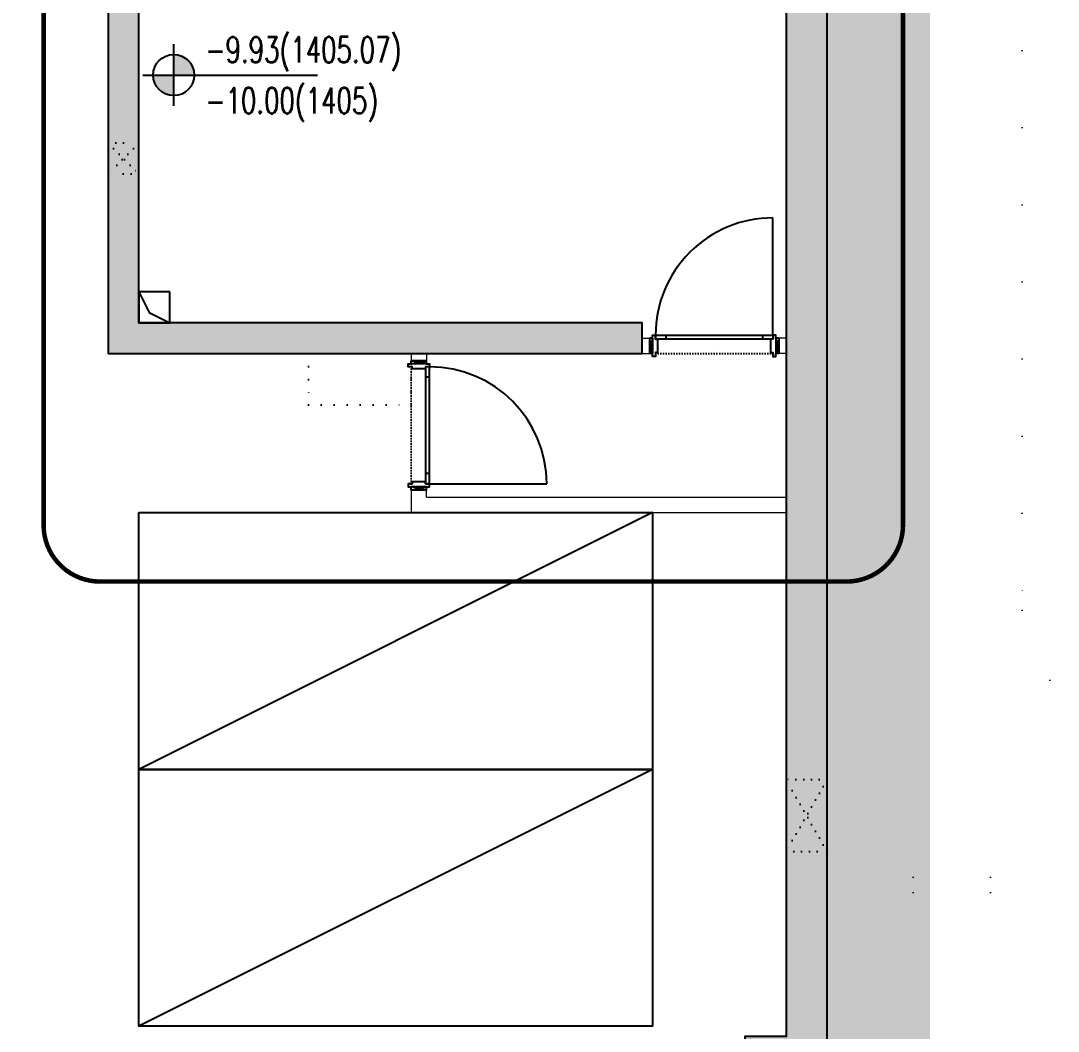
# Model space of a CAD drawing. Extents: x -5598 to 26293, y -3808 to 13850.
# Drawn here: x 19835 to 20845, y 4345 to 5329 of the extents above; entities that cross this region are included whole.
import ezdxf

# ---------------------------------------------------------------- set-up
doc = ezdxf.new("R2010")
doc.units = 0
doc.header["$LTSCALE"] = 100
doc.header["$MEASUREMENT"] = 0
doc.linetypes.add('DOT', pattern=[0.25, 0, -0.25])
doc.linetypes.add('HIDDEN', pattern=[0.375, 0.25, -0.125])
for name, color, linetype in [('GOR', 7, 'Continuous'), ('IZ', 7, 'Continuous'), ('KA-PEN-5 @ 1', 5, 'Continuous'), ('KOLON', 7, 'Continuous'), ('KOR KASA', 1, 'Continuous'), ('KOT', 7, 'Continuous'), ('OLCU DIS', 7, 'Continuous'), ('SOLID', 7, 'Continuous'), ('TARAMA', 7, 'Continuous'), ('TEFRIS', 7, 'Continuous')]:
    doc.layers.add(name, color=color, linetype=linetype)
for name, color, linetype, lineweight in [('Y-DETAIL NUMBER', 140, 'Continuous', 18), ('Y-DUVAR GAZBETON', 161, 'Continuous', 20), ('YOLLAR', 7, 'Continuous', 15)]:
    doc.layers.add(name, color=color, linetype=linetype, lineweight=lineweight)
doc.styles.add('OLC-50', font='romans.shx', dxfattribs={"width": 0.5, "height": 0.15})
doc.styles.add('olcu', font='romans.shx', dxfattribs={"width": 0.5})
doc.dimstyles.new('1-200', dxfattribs={"dimtxt": 40, "dimasz": 2, "dimexe": 0, "dimexo": 0, "dimgap": 10, "dimtad": 1, "dimdec": 4, "dimrnd": 0.1, "dimzin": 9, "dimdsep": 46, "dimtxsty": 'olcu', "dimblk1": 'SOL', "dimblk2": 'SAG', "dimsah": 1, "dimcen": 0, "dimse1": 1, "dimse2": 1, "dimclre": 13, "dimadec": 0, "dimazin": 0, "dimtfac": 1, "dimtdec": 4, "dimtix": 1, "dimtmove": 2, "dimatfit": 2, "dimldrblk": 'SOL', "dimfxl": 0, "dimtolj": 1, "dimarcsym": 0})

# ---------------------------------------------------------------- blocks, each defined once
blk = doc.blocks.new('OTOPARK')
at = {"color": 0}
blk.add_line((0, 0), (250, -500), dxfattribs=at)
blk.add_lwpolyline([(0, -500), (0, 0), (250, 0), (250, -500)], close=True, dxfattribs=at)
blk = doc.blocks.new('*U550')
at = {"color": 16, "linetype": 'ByBlock', "ltscale": 3}
blk.add_line((14930, -6794.6), (14930, -7565), dxfattribs=at)
at = {"color": 0, "linetype": 'ByBlock', "ltscale": 3}
for p, q in [((15650, -7825), (14730, -7825)), ((15650, -7840), (14730, -7840))]:
    blk.add_line(p, q, dxfattribs=at)
at = {"color": 16, "linetype": 'ByBlock', "ltscale": 3}
blk.add_arc((15030, -7565), 100, 180, 270, dxfattribs=at)
blk = doc.blocks.new('KOT-PL(TEMIZ&KABA)')
at = {"layer": 'KOT', "linetype": 'Continuous', "lineweight": -3}
h = blk.add_hatch(color=7, dxfattribs=at)
h.paths.add_polyline_path([(0, 0), (0.2, 0, 0.414214), (0, 0.2)])
h.paths.add_polyline_path([(0, 0), (-0.2, 0, 0.414214), (0, -0.2)])
at = {"layer": 'KOT', "color": 7, "lineweight": -3}
for p, q in [((0, -0.3), (0, 0.3)), ((-0.3, 0), (1.4, 0))]:
    blk.add_line(p, q, dxfattribs=at)
at = {"layer": 'KOT', "color": 7, "linetype": 'Continuous', "lineweight": -3}
blk.add_circle((0, 0), 0.2, dxfattribs=at)
at = {"layer": 'KOT', "color": 7, "linetype": 'Continuous', "lineweight": -3, "style": 'olcu', "width": 0.7}
for tag, p in [('KOTTEMIZ', (0.31, 0.122)), ('KOTKABA', (0.31, -0.373))]:
    blk.add_attdef(tag, p, '', height=0.25, dxfattribs=at)
blk = doc.blocks.new('*U527')
at = {"color": 0, "lineweight": -2}
for p, q in [((-3, 18), (-3, 132)), ((-107, 18), (-107, 14)), ((-13.1, 18), (-13.1, 14)), ((-60, 7.5), (-60, 7.5))]:
    blk.add_line(p, q, dxfattribs=at)
at = {"color": 0, "linetype": 'DOT', "ltscale": 0.1}
blk.add_line((-120, 0), (0, 0), dxfattribs=at)
at = {"color": 0, "lineweight": -2}
for points in [[(-120, 15), (-120, 18), (-117, 18), (-117, 14), (-115, 14), (-115, 1), (-117, 1), (-117, -3), (-120, -3), (-120, 0)], [(0, 15), (0, 18), (-3, 18), (-3, 14), (-5, 14), (-5, 1), (-3, 1), (-3, -3), (0, -3), (0, 0)]]:
    blk.add_lwpolyline(points, dxfattribs=at)
blk.add_lwpolyline([(-117, 18), (-117, 14), (-3, 14), (-3, 18)], close=True, dxfattribs=at)
blk.add_arc((-3, 18), 114, 90, 180, dxfattribs=at)
at = {"style": 'OLC-50', "width": 0.5, "flags": 1}
for tag, p in [('K-NO', (-182.8, -83.8)), ('K-KANRENK', (-2.3, -88.8)), ('K-BLOK', (-183.4, -120.6)), ('K-KASRENK', (-1.2, -126.7)), ('K-KAT', (-184.3, -156)), ('K-TAMACILMA', (-2.8, -165.7)), ('K-MAHALKOD', (-183.3, -194)), ('K-FOTOSEL', (-1.8, -201.7)), ('K-MAHALAD', (-184.8, -233)), ('K-HERMETIK', (0.1, -236.3)), ('K-ACILISYON', (-183.8, -268.9)), ('K-HIDROLIK', (-2.2, -270.2)), ('K-YANGIN', (-181.9, -303.5)), ('K-KART', (-0.4, -303.8)), ('K-KANATTIP', (-184.2, -337.4)), ('K-BAND', (-1.8, -345.7)), ('K-KANATMALZ', (-182.4, -371.1)), ('K-MENFEZ', (0.1, -380.3)), ('K-KASAMALZ', (-181.4, -410.1)), ('K-PBAR', (-2.2, -414.1)), ('K-KASATIP', (-182, -446.8)), ('K-ELEKTRIKLI', (-0.4, -447.8)), ('K-DUVAR', (-182, -485.2)), ('K-TIP', (-0.4, -486.4)), ('K-REZ1', (-0.4, -524.3)), ('K-REZ2', (-0.4, -560.8)), ('K-REZ3', (-0.4, -600.7))]:
    blk.add_attdef(tag, p, '', height=30, dxfattribs=at)
blk = doc.blocks.new('*U517')
at = {"color": 0, "linetype": 'DOT', "ltscale": 0.1}
blk.add_line((-120, 15), (0, 15), dxfattribs=at)
at = {"color": 0, "lineweight": -2}
for p, q in [((-107, -3), (-107, 1)), ((-60, 7.5), (-60, 7.5)), ((-13.1, -3), (-13.1, 1)), ((-117, -3), (-117, -117))]:
    blk.add_line(p, q, dxfattribs=at)
for points in [[(-120, 0), (-120, -3), (-117, -3), (-117, 1), (-115, 1), (-115, 14), (-117, 14), (-117, 18), (-120, 18), (-120, 15)], [(0, 0), (0, -3), (-3, -3), (-3, 1), (-5, 1), (-5, 14), (-3, 14), (-3, 18), (0, 18), (0, 15)]]:
    blk.add_lwpolyline(points, dxfattribs=at)
blk.add_lwpolyline([(-117, -3), (-117, 1), (-3, 1), (-3, -3)], close=True, dxfattribs=at)
blk.add_arc((-117, -3), 114, 270, 0, dxfattribs=at)
at = {"style": 'OLC-50', "width": 0.5, "flags": 1}
for tag, p in [('K-NO', (-182.8, -83.8)), ('K-KANRENK', (-2.3, -88.8)), ('K-BLOK', (-183.4, -120.6)), ('K-KASRENK', (-1.2, -126.7)), ('K-KAT', (-184.3, -156)), ('K-TAMACILMA', (-2.8, -165.7)), ('K-MAHALKOD', (-183.3, -194)), ('K-FOTOSEL', (-1.8, -201.7)), ('K-MAHALAD', (-184.8, -233)), ('K-HERMETIK', (0.1, -236.3)), ('K-ACILISYON', (-183.8, -268.9)), ('K-HIDROLIK', (-2.2, -270.2)), ('K-YANGIN', (-181.9, -303.5)), ('K-KART', (-0.4, -303.8)), ('K-KANATTIP', (-184.2, -337.4)), ('K-BAND', (-1.8, -345.7)), ('K-KANATMALZ', (-182.4, -371.1)), ('K-MENFEZ', (0.1, -380.3)), ('K-KASAMALZ', (-181.4, -410.1)), ('K-PBAR', (-2.2, -414.1)), ('K-KASATIP', (-182, -446.8)), ('K-ELEKTRIKLI', (-0.4, -447.8)), ('K-DUVAR', (-182, -485.2)), ('K-TIP', (-0.4, -486.4)), ('K-REZ1', (-0.4, -524.3)), ('K-REZ2', (-0.4, -560.8)), ('K-REZ3', (-0.4, -600.7))]:
    blk.add_attdef(tag, p, '', height=30, dxfattribs=at)
blk = doc.blocks.new('*U91')
at = {"layer": 'KOR KASA'}
for p, q in [((0, 126), (15, 126)), ((15, 126), (15, 123)), ((0, 3), (0, 0)), ((0, 3), (15, 3)), ((15, 3), (15, 0))]:
    blk.add_line(p, q, dxfattribs=at)
for points in [[(15, 126), (0, 123)], [(0, 126), (15, 123)], [(0, 126), (0, 123)], [(0, 123), (15, 123)], [(15, 3), (0, 0)], [(0, 3), (15, 0)], [(0, 0), (15, 0)]]:
    blk.add_lwpolyline(points, dxfattribs=at)
blk = doc.blocks.new('TASIYICI SISTEM (1.BODRUM KAT)')
at = {"layer": 'TARAMA'}
h = blk.add_hatch(dxfattribs=at)
h.set_pattern_fill('ANSI33', color=253, scale=100, style=2)
h.set_pattern_definition([(45, (-5880, -12320), (-17.67767, 17.67767), []), (45, (-5862.322, -12320), (-17.67767, 17.67767), [12.5, -6.25])])
h.paths.add_polyline_path([(15390, -4385.5), (15350, -4385.5), (15350, -5535), (14700, -5535), (14700, -6290), (14040, -6290), (14040, -7315), (14560, -7315), (14560, -7285), (14070, -7285), (14070, -6320), (14700, -6320), (14700, -7730), (14740, -7730), (14740, -5575), (15390, -5575)])
h.paths.add_polyline_path([(14740, -7730), (14700, -7730), (14700, -7980), (14660, -7980), (14660, -8060), (14700, -8060), (14700, -8840), (14660, -8840), (14660, -8920), (14700, -8920), (14700, -9690), (14660, -9690), (14660, -9770), (14700, -9770), (14700, -10325), (14740, -10325)])
h.paths.add_polyline_path([(14740, -10325), (14700, -10325), (14700, -10530), (14660, -10530), (14660, -10610), (14700, -10610), (14700, -12280), (14070, -12280), (14070, -11315), (14560, -11315), (14560, -11285), (14040, -11285), (14040, -12280), (13230, -12280), (13230, -12240), (13150, -12240), (13150, -12280), (13105, -12280), (13105, -12320), (13150, -12320), (13150, -12620), (12750, -12620), (12750, -12320), (12750, -12320), (12795, -12320), (12795, -12280), (12750, -12280), (12750, -12240), (12710, -12240), (12710, -12280), (12375, -12280), (12375, -12240), (12295, -12240), (12295, -12280), (11525, -12280), (11525, -12240), (11445, -12240), (11445, -12280), (10675, -12280), (10675, -12240), (10595, -12240), (10595, -12280), (10260, -12280), (10260, -12240), (10220, -12240), (10220, -12280), (10175, -12280), (10175, -12320), (10220, -12320), (10220, -12620), (9820, -12620), (9820, -12320), (9865, -12320), (9865, -12280), (9820, -12280), (9820, -12240), (9740, -12240), (9740, -12280), (9145, -12280), (9095, -12300), (9145, -12320), (9780, -12320), (9780, -12660), (10260, -12660), (10260, -12320), (12710, -12320), (12710, -12660), (13190, -12660), (13190, -12320), (14740, -12320)])
h.paths.add_polyline_path([(9045, -12280), (8980, -12280), (8980, -12240), (8900, -12240), (8900, -12280), (8695, -12280), (8630, -12300), (8695, -12320), (9045, -12320)])
h.paths.add_polyline_path([(8565, -12280), (8130, -12280), (8130, -12240), (8050, -12240), (8050, -12320), (8565, -12320)])
h.paths.add_polyline_path([(8565, -12280), (8565, -12320), (8565, -12320), (8695, -12320), (8695, -12280)])
h.paths.add_polyline_path([(8695, -12280), (8565, -12280), (8630, -12300)])
h.paths.add_polyline_path([(8630, -12300), (8565, -12320), (8695, -12320)], flags=16)
h.paths.add_polyline_path([(9145, -12280), (9045, -12280), (9045, -12320), (9145, -12320), (9095, -12300)])
h.paths.add_polyline_path([(9145, -12280), (9045, -12280), (9095, -12300)])
h.paths.add_polyline_path([(9095, -12300), (9045, -12320), (9145, -12320)], flags=17)
at = {"layer": 'GOR', "color": 6, "ltscale": 0.5}
blk.add_lwpolyline([(14100, -7255), (14070, -7255), (14070, -7285), (14100, -7285)], close=True, dxfattribs=at)
blk.add_lwpolyline([(14070, -7255), (14080, -7275), (14100, -7285)], dxfattribs=at)
at = {"layer": 'IZ', "color": 4, "linetype": 'DOT', "ltscale": 0.3}
for p, q in [((14070, -7110), (14040, -7140)), ((14040, -7110), (14070, -7140))]:
    blk.add_line(p, q, dxfattribs=at)
blk.add_lwpolyline([(14070, -7110), (14070, -7140), (14040, -7140), (14040, -7110)], close=True, dxfattribs=at)
at = {"layer": 'IZ', "color": 9, "linetype": 'DOT', "ltscale": 0.5}
blk.add_lwpolyline([(14235, -7365), (14335, -7365), (14335, -7315), (14235, -7315)], close=True, dxfattribs=at)
at = {"layer": 'KOLON', "color": 4, "linetype": 'DOT', "ltscale": 0.3}
for p, q in [((14740, -7800), (14700, -7730)), ((14740, -7730), (14700, -7800))]:
    blk.add_line(p, q, dxfattribs=at)
at = {"layer": 'KOLON', "color": 4}
for points in [[(15350, -530), (15350, -5535), (14700, -5535), (14700, -6290), (14040, -6290), (14040, -7315), (14560, -7315), (14560, -7285), (14070, -7285), (14070, -6320), (14700, -6320), (14700, -7980), (14660, -7980), (14660, -8060), (14700, -8060), (14700, -8840), (14660, -8840), (14660, -8920), (14700, -8920), (14700, -9690), (14660, -9690), (14660, -9770), (14700, -9770), (14700, -10530)], [(10260, -12320), (12710, -12320), (12710, -12660), (13190, -12660), (13190, -12320), (14740, -12320), (14740, -5575), (15390, -5575), (15390, -490)]]:
    blk.add_lwpolyline(points, dxfattribs=at)
at = {"layer": 'KOLON', "color": 4, "linetype": 'DOT', "ltscale": 0.3}
blk.add_lwpolyline([(14700, -7800), (14740, -7800), (14740, -7730), (14700, -7730)], close=True, dxfattribs=at)
at = {"layer": 'Y-DUVAR GAZBETON'}
for p, q in [((14560, -7300), (14567, -7300)), ((14567, -7315), (14567, -7300)), ((14693, -7315), (14693, -7300)), ((14700, -7300), (14693, -7300)), ((14335, -7315), (14335, -7322)), ((14335, -7322), (14350, -7322)), ((14350, -7315), (14350, -7322)), ((14560, -7315), (14567, -7315)), ((14700, -7315), (14693, -7315)), ((14335, -7448), (14350, -7448)), ((14335, -7448), (14335, -7470)), ((14350, -7455), (14350, -7448)), ((14350, -7455), (14700, -7455)), ((14335, -7470), (14700, -7470))]:
    blk.add_line(p, q, dxfattribs=at)
at = {"layer": 'KA-PEN-5 @ 1'}
for name, p, rotation in [('*U517', (14570, -7300), 180), ('*U527', (14335, -7445), 270)]:
    blk.add_blockref(name, p, dxfattribs=dict(at, rotation=rotation))
at = {"layer": 'KOR KASA'}
for p, rotation in [((14567, -7300), 270), ((14350, -7322), 180)]:
    blk.add_blockref('*U91', p, dxfattribs=dict(at, rotation=rotation))
at = {"layer": 'KOT', "xscale": 100, "yscale": 100, "zscale": 100}
blk.add_blockref('KOT-PL(TEMIZ&KABA)', (14103.9, -7043.9), dxfattribs=at).add_auto_attribs({'KOTTEMIZ': '-9.93(1405.07)', 'KOTKABA': '-10.00(1405)'})
blk = doc.blocks.new('SOL')
at = {"color": 0}
for p, q in [((0, 30), (0, -6.96)), ((7.58, 0), (-6.97, 0))]:
    blk.add_line(p, q, dxfattribs=at)
blk.add_circle((0, 0), 3, dxfattribs=at)
blk = doc.blocks.new('SAG')
at = {"color": 0}
for p, q in [((0, -30), (0, 6.96)), ((7.58, 0), (-6.97, 0))]:
    blk.add_line(p, q, dxfattribs=at)
blk.add_circle((0, 0), 3, dxfattribs=at)
blk = doc.blocks.new('*D267')
at = {"layer": 'OLCU DIS', "color": 0, "lineweight": -2, "transparency": 16777216}
blk.add_line((21268, -695), (20622, -695), dxfattribs=at)
at = {"layer": 'OLCU DIS', "color": 0, "lineweight": -2, "transparency": 16777216, "xscale": 2, "yscale": 2, "zscale": 2, "rotation": 180}
blk.add_blockref('SAG', (20620, -695), dxfattribs=at)
at = {"layer": 'OLCU DIS', "color": 0, "lineweight": -2, "transparency": 16777216, "xscale": 2, "yscale": 2, "zscale": 2}
blk.add_blockref('SOL', (21270, -695), dxfattribs=at)
at = {"layer": 'OLCU DIS', "color": 0, "transparency": 16777216, "insert": (21003, -665), "char_height": 40, "attachment_point": 5, "style": 'olcu'}
blk.add_mtext('\\A1;650', dxfattribs=at)
blk = doc.blocks.new('*D268')
at = {"layer": 'OLCU DIS', "color": 0, "lineweight": -2, "transparency": 16777216}
blk.add_line((20618, -695), (19072, -695), dxfattribs=at)
at = {"layer": 'OLCU DIS', "color": 0, "lineweight": -2, "transparency": 16777216, "xscale": 2, "yscale": 2, "zscale": 2, "rotation": 180}
blk.add_blockref('SAG', (19070, -695), dxfattribs=at)
at = {"layer": 'OLCU DIS', "color": 0, "lineweight": -2, "transparency": 16777216, "xscale": 2, "yscale": 2, "zscale": 2}
blk.add_blockref('SOL', (20620, -695), dxfattribs=at)
at = {"layer": 'OLCU DIS', "color": 0, "transparency": 16777216, "insert": (19648.2, -665), "char_height": 40, "attachment_point": 5, "style": 'olcu'}
blk.add_mtext('\\A1;1550', dxfattribs=at)
blk = doc.blocks.new('*D332')
at = {"layer": 'OLCU DIS', "color": 0, "lineweight": -2, "transparency": 16777216}
blk.add_line((21268, -935), (-2968, -935), dxfattribs=at)
at = {"layer": 'OLCU DIS', "color": 0, "lineweight": -2, "transparency": 16777216, "xscale": 2, "yscale": 2, "zscale": 2, "rotation": 180}
blk.add_blockref('SAG', (-2970, -935), dxfattribs=at)
at = {"layer": 'OLCU DIS', "color": 0, "lineweight": -2, "transparency": 16777216, "xscale": 2, "yscale": 2, "zscale": 2}
blk.add_blockref('SOL', (21270, -935), dxfattribs=at)
at = {"layer": 'OLCU DIS', "color": 0, "transparency": 16777216, "insert": (9295.6, -905), "char_height": 40, "attachment_point": 5, "style": 'olcu'}
blk.add_mtext('\\A1;24240', dxfattribs=at)
blk = doc.blocks.new('*D444')
at = {"layer": 'OLCU DIS', "color": 0, "lineweight": -2, "transparency": 16777216}
blk.add_line((21870, 6743), (21870, 2), dxfattribs=at)
at = {"layer": 'OLCU DIS', "color": 0, "lineweight": -2, "transparency": 16777216, "xscale": 2, "yscale": 2, "zscale": 2}
for name, p, rotation in [('SOL', (21870, 6745), 90), ('SAG', (21870, 0), 270)]:
    blk.add_blockref(name, p, dxfattribs=dict(at, rotation=rotation))
at = {"layer": 'OLCU DIS', "color": 0, "transparency": 16777216, "insert": (21840, 3029.5), "char_height": 40, "attachment_point": 5, "rotation": 90, "style": 'olcu'}
blk.add_mtext('\\A1;6745', dxfattribs=at)

msp = doc.modelspace()

# ---------------------------------------------------------------- linework, layer by layer
at = {"layer": 'SOLID', "color": 251, "const_width": 100}
msp.add_lwpolyline([(21320, 11880), (21320, 6695), (20670, 6695), (20670, -50), (19120, -50), (19120, -390), (18540, -390), (18540, -50), (16190, -50), (16190, -390), (15610, -390), (15610, -50), (14030, -50), (14030, -2500.58484)], dxfattribs=at)
at = {"layer": 'Y-DETAIL NUMBER', "linetype": 'HIDDEN', "const_width": 4.374}
msp.add_lwpolyline([(19912.25152, 6064.14684), (20638.88275, 6064.14684, -0.4142135624), (20693.88275, 6009.14684), (20693.88275, 4837.89546, -0.4142135624), (20638.88275, 4782.89546), (19912.25152, 4782.89546, -0.4142135624), (19857.25152, 4837.89546), (19857.25152, 6009.14684, -0.4142135624)], format="xyb", close=True, dxfattribs=at)

# ---------------------------------------------------------------- block references
at = {"layer": 'KOLON'}
msp.add_blockref('TASIYICI SISTEM (1.BODRUM KAT)', (5880, 12320), dxfattribs=at)
at = {"layer": 'TEFRIS', "color": 11, "rotation": 270}
for p in [(20450, 4850), (20450, 4600)]:
    msp.add_blockref('OTOPARK', p, dxfattribs=at)
at = {"layer": 'YOLLAR', "color": 9, "linetype": 'DOT'}
msp.add_blockref('*U550', (5880, 12320.00004), dxfattribs=at)

# ---------------------------------------------------------------- dimensions: what is measured, and where the dimension line sits
at = {"layer": 'OLCU DIS', "color": 7}
for base, p1, p2, picture, middle in [((-2970, -935), (21270, -635), (-2970, 7535), '*D332', (9295.63768, -905)), ((19070, -695), (20620, 6745), (19070, 0), '*D268', (19648.19326, -665)), ((20620, -695), (21270, 6745), (20620, 6745), '*D267', (21003.01623, -665))]:
    dim = msp.add_linear_dim(base=base, p1=p1, p2=p2, dimstyle='1-200', dxfattribs=at)
    dim.commit()
    dim.dimension.update_dxf_attribs({"geometry": picture, "text_midpoint": middle, "dimtype": 160})
dim = msp.add_linear_dim(base=(21870.00016, 0), p1=(21270, 6745), p2=(20620, 0), angle=90, dimstyle='1-200', dxfattribs=at)
dim.commit()
dim.dimension.update_dxf_attribs({"geometry": '*D444', "text_midpoint": (21840.00016, 3029.52859), "dimtype": 160})

doc.saveas('drawing.dxf')
